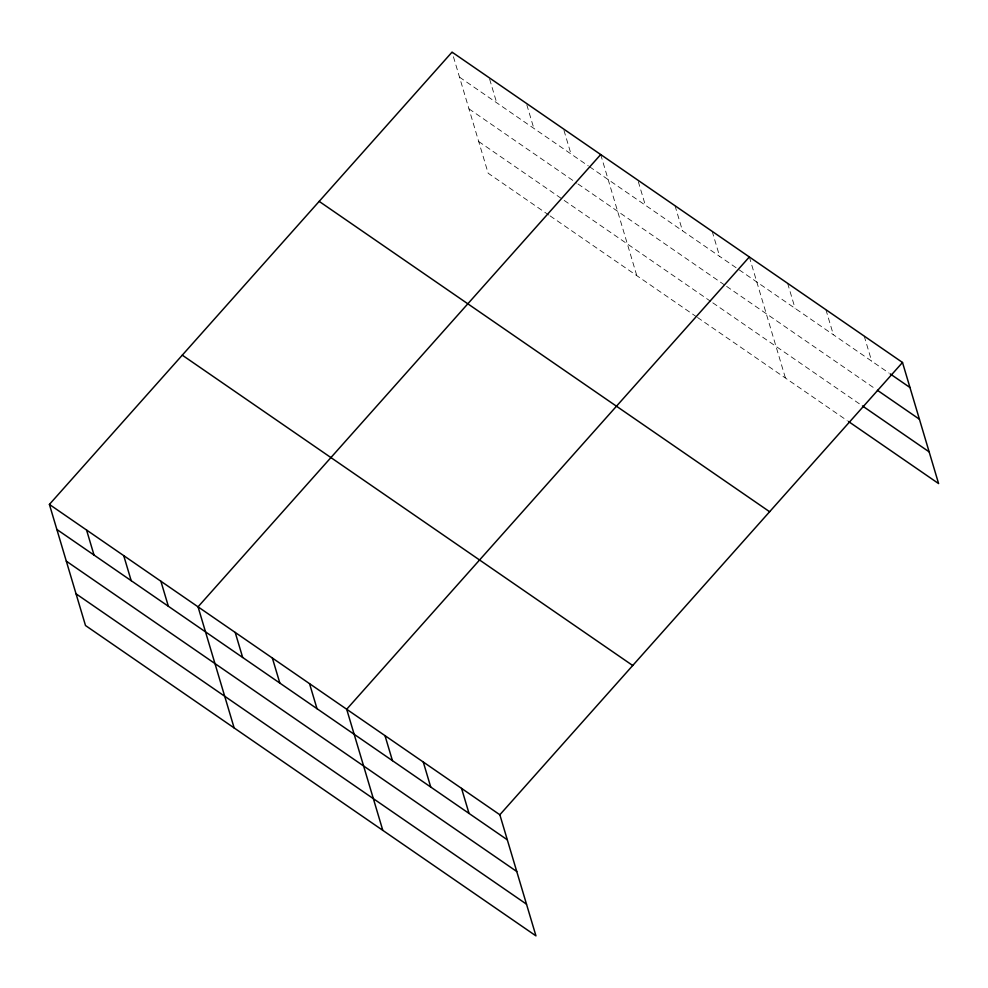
<?xml version="1.0" encoding="UTF-8"?>
<svg xmlns="http://www.w3.org/2000/svg" width="988" height="988" viewBox="0 0 988 988"><rect width="100%" height="100%" fill="white"/><g stroke="black" fill="none" stroke-linecap="round" stroke-linejoin="round"><path stroke-width="0.74" stroke-dasharray="4.94 3.71" d="M459.519 77.163L588.342 165.922M589.577 166.774L888.965 373.044M468.967 108.865L576.733 183.113M577.968 183.966L725.377 285.532M726.625 286.384L876.183 389.433M478.698 141.531L562.938 199.564M564.173 200.416L711.582 301.982M712.817 302.834L861.215 405.08M548.846 215.051L488.158 173.233L452.047 52.129M550.094 215.903L696.256 316.617M697.503 317.469L847.198 420.604M864.216 336.093L871.675 361.139M825.919 309.713L833.39 334.759M787.634 283.334L795.093 308.38M749.349 256.954L785.448 378.058M712.187 231.353L719.647 256.386M675.026 205.751L682.486 230.784M638.297 181.619L645.325 205.183M600.704 154.548L636.803 275.652M563.975 130.416L571.002 153.98M526.814 104.814L533.841 128.378M489.653 79.201L496.68 102.764"/><path stroke-width="1.48" d="M49.4 504.423L499.842 814.767L535.953 935.871L85.499 625.528L49.4 504.423L452.047 52.129L902.501 362.473L938.6 483.577L848.433 421.456M600.704 154.548L198.045 606.83L234.144 727.934M749.349 256.954L346.689 709.248L382.801 830.352M499.842 814.767L902.501 362.473M890.2 373.896L909.96 387.518M877.418 390.285L919.408 419.221M862.45 405.932L929.152 451.874M319.173 201.379L769.627 511.735M182.274 355.161L632.728 665.517M56.859 529.457L507.313 839.8M66.32 561.159L516.761 871.502M76.051 593.825L526.493 904.168M461.557 788.387L469.028 813.42M423.272 762.007L430.731 787.041M384.987 735.628L392.446 760.661M309.528 683.647L317 708.68M272.367 658.045L279.839 683.079M235.206 632.444L242.678 657.477M160.883 581.228L168.355 606.262M123.722 555.626L131.182 580.66M86.561 530.025L94.021 555.058"/></g></svg>
